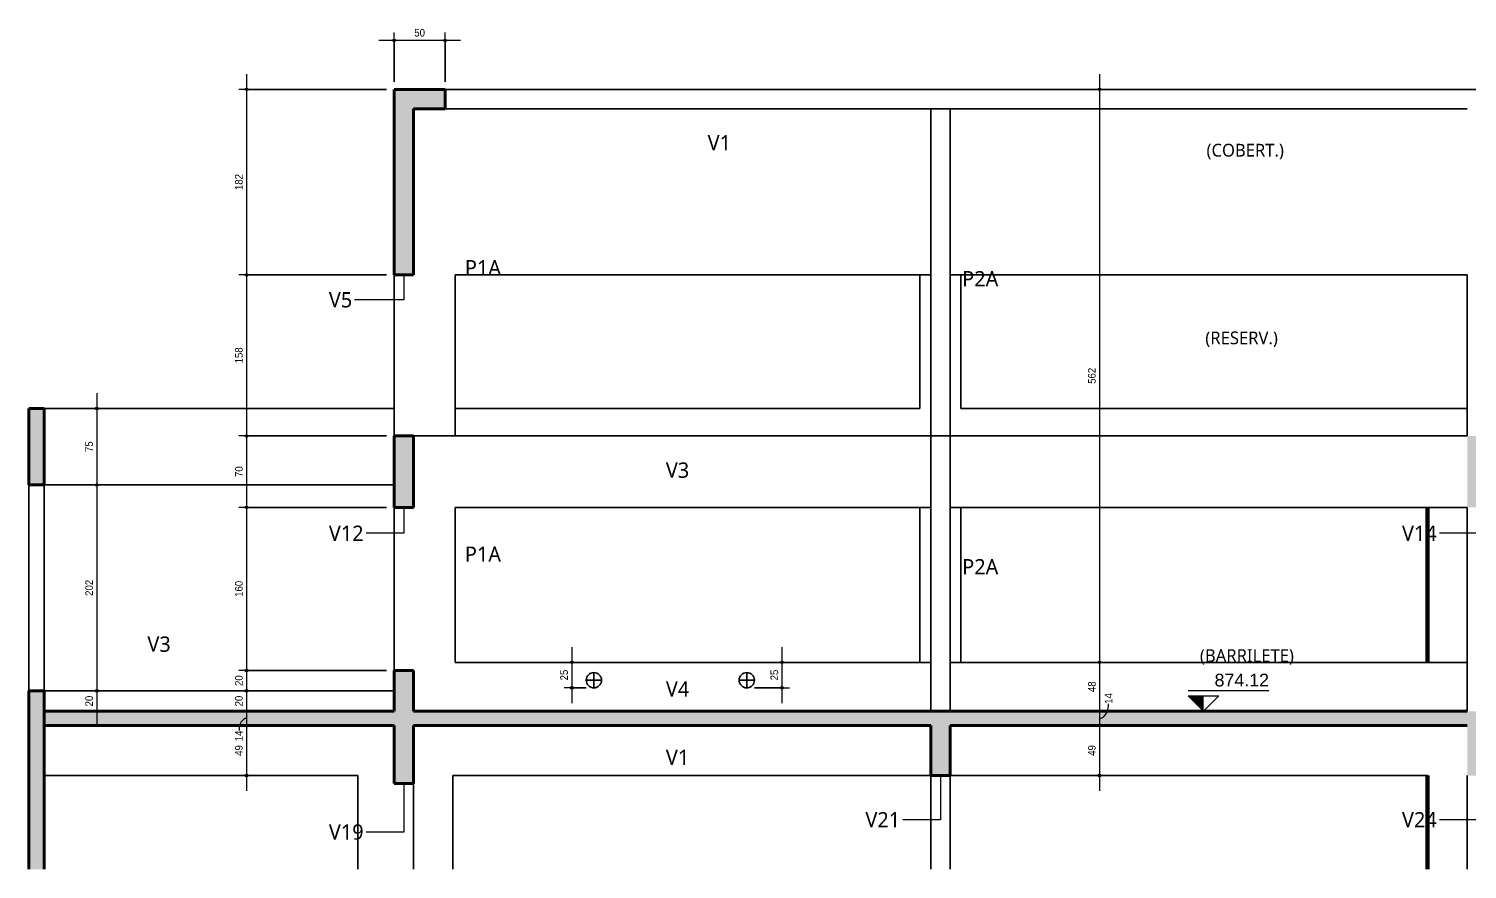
# Model space of a CAD drawing. Header units: centimetres. Extents: x -1706 to 33186, y -3196 to 88081.
# Drawn here: x 5669 to 7080, y 87257 to 88081 of the extents above; entities that cross this region are included whole.
import ezdxf

# ---------------------------------------------------------------- set-up
doc = ezdxf.new("R2010")
doc.units = ezdxf.units.CM
for name, color, linetype, lineweight in [('A-ANNO-DIMS', 7, 'Continuous', 9), ('A-ANNO-DIMS-50', 7, 'Continuous', 9), ('A-FLOR', 7, 'Continuous', 9), ('A-GENM', 7, 'Continuous', 25), ('G-ANNO-DIMS', 7, 'Continuous', 9), ('G-ANNO-TEXT', 7, 'Continuous', 9), ('S-BEAM', 7, 'Continuous', 9), ('S-BEAM-IDEN', 7, 'Continuous', 9), ('S-COLS', 7, 'Continuous', 9), ('S-COLS-IDEN', 7, 'Continuous', 9)]:
    doc.layers.add(name, color=color, linetype=linetype, lineweight=lineweight)
doc.styles.add('Arial', font='arial.ttf', dxfattribs={"width": 0.9, "height": 7.5})
doc.styles.add('Arial_1', font='arial.ttf', dxfattribs={"height": 12.5})
doc.styles.add('Gadugi', font='gadugi.ttf', dxfattribs={"height": 12.5})
doc.styles.add('Gadugi_1', font='gadugi.ttf', dxfattribs={"height": 15})
doc.dimstyles.new('PED_1_5mm_ESQ', dxfattribs={"dimscale": 30.48, "dimtxt": 7.651945, "dimasz": 0.328084, "dimexe": 0.246063, "dimexo": 0.246063, "dimgap": 0.049213, "dimtad": 1, "dimdec": 1, "dimrnd": 0.5, "dimdsep": 46, "dimtxsty": 'Arial', "dimblk1": 'DOTSMALL', "dimblk2": 'DOTSMALL', "dimsah": 1, "dimcen": 0.09, "dimdle": 0.492126, "dimazin": 0, "dimtfac": 1, "dimtdec": 4, "dimtix": 1, "dimtmove": 1, "dimatfit": 3, "dimfxl": 1, "dimtvp": 1, "dimtolj": 1, "dimtzin": 0, "dimarcsym": 2})
doc.dimstyles.new('PED_1_5mm_ESQ_1', dxfattribs={"dimscale": 30.48, "dimtxt": 7.651945, "dimasz": 0.328084, "dimexe": 0.246063, "dimexo": 0.246063, "dimgap": 0.049213, "dimtad": 1, "dimdec": 1, "dimrnd": 0.5, "dimdsep": 46, "dimtxsty": 'Arial', "dimblk1": 'DOTSMALL', "dimblk2": 'DOTSMALL', "dimsah": 1, "dimcen": 0.09, "dimdle": 0.492126, "dimazin": 0, "dimtfac": 1, "dimtdec": 4, "dimtix": 1, "dimtmove": 0, "dimatfit": 3, "dimfxl": 1, "dimtvp": 1, "dimtolj": 1, "dimtzin": 0, "dimarcsym": 2})

# ---------------------------------------------------------------- blocks, each defined once
blk = doc.blocks.new('PED_FURO_CIRCULAR_R04_2020 - 15x25-3721065-CT A 001 - CORTE A-A COBE')
at = {"layer": 'A-GENM'}
for p, q in [((-1196.8, 87442.5), (-1211.8, 87442.5)), ((-1204.3, 87435), (-1204.3, 87450))]:
    blk.add_line(p, q, dxfattribs=at)
blk = doc.blocks.new('Elevações de ponto - SIMBOLO DE NÍVEL-CORTE-2219088-CT A 001 - CORTE A-A COBE')
at = {"layer": 'G-ANNO-DIMS'}
blk.add_hatch(color=256, dxfattribs=at).paths.add_polyline_path([(-606.1, 87427), (-606.1, 87412), (-621.1, 87427)], flags=0)
for p, q in [((-542, 87432.1), (-621.1, 87432.1)), ((-606.1, 87412), (-621.1, 87427)), ((-621.1, 87427), (-591.1, 87427)), ((-591.1, 87427), (-606.1, 87412))]:
    blk.add_line(p, q, dxfattribs=at)
blk = doc.blocks.new('DIMBLOCK136-CT A 001 - CORTE A-A COBE')
at = {"layer": 'A-ANNO-DIMS-50'}
h = blk.add_hatch(color=256, dxfattribs=at)
edge = h.paths.add_edge_path(flags=0)
edge.add_arc((5882.2, 88022), 1.25, 0, 360)
h = blk.add_hatch(color=256, dxfattribs=at)
edge = h.paths.add_edge_path(flags=0)
edge.add_arc((5882.2, 87840), 1.25, 0, 360)
for p, q in [((5882.2, 88037), (5882.2, 87840)), ((6019.5, 88022), (5874.7, 88022)), ((5882.2, 88022), (6019.5, 88022)), ((6019.5, 87840), (5874.7, 87840)), ((5882.2, 87840), (6019.5, 87840))]:
    blk.add_line(p, q, dxfattribs=at)
for centre in [(5882.2, 88022), (5882.2, 87840)]:
    blk.add_circle(centre, 1.25, dxfattribs=at)
at = {"layer": 'A-ANNO-DIMS-50', "color": 0, "insert": (5870.9, 87923.2), "char_height": 7.5, "width": 18.647, "attachment_point": 1, "rotation": 90, "line_spacing_factor": 0.941778, "style": 'Arial'}
blk.add_mtext('182', dxfattribs=at)
blk = doc.blocks.new('_DotSmall')
at = {"color": 0, "linetype": 'ByBlock', "const_width": 0.5}
blk.add_lwpolyline([(-0.0625, 0, 1), (0.0625, 0, 1)], format="xyb", close=True, dxfattribs=at)
blk = doc.blocks.new('DIMBLOCK137-CT A 001 - CORTE A-A COBE')
at = {"layer": 'A-ANNO-DIMS-50'}
h = blk.add_hatch(color=256, dxfattribs=at)
edge = h.paths.add_edge_path(flags=0)
edge.add_arc((5882.2, 87840), 1.25, 0, 360)
h = blk.add_hatch(color=256, dxfattribs=at)
edge = h.paths.add_edge_path(flags=0)
edge.add_arc((5882.2, 87682), 1.25, 0, 360)
for p, q in [((6019.5, 87840), (5874.7, 87840)), ((5882.2, 87840), (5882.2, 87682)), ((5882.2, 87840), (6019.5, 87840)), ((6019.5, 87682), (5874.7, 87682)), ((5882.2, 87682), (6019.5, 87682))]:
    blk.add_line(p, q, dxfattribs=at)
for centre in [(5882.2, 87840), (5882.2, 87682)]:
    blk.add_circle(centre, 1.25, dxfattribs=at)
at = {"layer": 'A-ANNO-DIMS-50', "color": 0, "insert": (5870.9, 87753.2), "char_height": 7.5, "width": 18.647, "attachment_point": 1, "rotation": 90, "line_spacing_factor": 0.941778, "style": 'Arial'}
blk.add_mtext('158', dxfattribs=at)
blk = doc.blocks.new('DIMBLOCK138-CT A 001 - CORTE A-A COBE')
at = {"layer": 'A-ANNO-DIMS-50'}
h = blk.add_hatch(color=256, dxfattribs=at)
edge = h.paths.add_edge_path(flags=0)
edge.add_arc((5882.2, 87682), 1.25, 0, 360)
h = blk.add_hatch(color=256, dxfattribs=at)
edge = h.paths.add_edge_path(flags=0)
edge.add_arc((5882.2, 87612), 1.25, 0, 360)
for p, q in [((6019.5, 87682), (5874.7, 87682)), ((5882.2, 87682), (5882.2, 87612)), ((5882.2, 87682), (6019.5, 87682)), ((6019.5, 87612), (5874.7, 87612)), ((5882.2, 87612), (6019.5, 87612))]:
    blk.add_line(p, q, dxfattribs=at)
for centre in [(5882.2, 87682), (5882.2, 87612)]:
    blk.add_circle(centre, 1.25, dxfattribs=at)
at = {"layer": 'A-ANNO-DIMS-50', "color": 0, "insert": (5870.9, 87641.8), "char_height": 7.5, "width": 12.431, "attachment_point": 1, "rotation": 90, "line_spacing_factor": 0.941778, "style": 'Arial'}
blk.add_mtext('70', dxfattribs=at)
blk = doc.blocks.new('DIMBLOCK139-CT A 001 - CORTE A-A COBE')
at = {"layer": 'A-ANNO-DIMS-50'}
h = blk.add_hatch(color=256, dxfattribs=at)
edge = h.paths.add_edge_path(flags=0)
edge.add_arc((5882.2, 87612), 1.25, 0, 360)
h = blk.add_hatch(color=256, dxfattribs=at)
edge = h.paths.add_edge_path(flags=0)
edge.add_arc((5882.2, 87452), 1.25, 0, 360)
for p, q in [((6019.5, 87612), (5874.7, 87612)), ((5882.2, 87612), (5882.2, 87452)), ((5882.2, 87612), (6019.5, 87612)), ((6019.5, 87452), (5874.7, 87452)), ((5882.2, 87452), (6019.5, 87452))]:
    blk.add_line(p, q, dxfattribs=at)
for centre in [(5882.2, 87612), (5882.2, 87452)]:
    blk.add_circle(centre, 1.25, dxfattribs=at)
at = {"layer": 'A-ANNO-DIMS-50', "color": 0, "insert": (5870.9, 87524.2), "char_height": 7.5, "width": 18.647, "attachment_point": 1, "rotation": 90, "line_spacing_factor": 0.941778, "style": 'Arial'}
blk.add_mtext('160', dxfattribs=at)
blk = doc.blocks.new('DIMBLOCK140-CT A 001 - CORTE A-A COBE')
at = {"layer": 'A-ANNO-DIMS-50'}
h = blk.add_hatch(color=256, dxfattribs=at)
edge = h.paths.add_edge_path(flags=0)
edge.add_arc((5882.2, 87452), 1.25, 0, 360)
h = blk.add_hatch(color=256, dxfattribs=at)
edge = h.paths.add_edge_path(flags=0)
edge.add_arc((5882.2, 87432), 1.25, 0, 360)
for p, q in [((6019.5, 87452), (5874.7, 87452)), ((5882.2, 87452), (5882.2, 87432)), ((5882.2, 87452), (6019.5, 87452)), ((5876.5, 87432), (5889.7, 87432)), ((5882.2, 87432), (5876.5, 87432))]:
    blk.add_line(p, q, dxfattribs=at)
for centre in [(5882.2, 87452), (5882.2, 87432)]:
    blk.add_circle(centre, 1.25, dxfattribs=at)
at = {"layer": 'A-ANNO-DIMS-50', "color": 0, "insert": (5870.9, 87436.8), "char_height": 7.5, "width": 12.431, "attachment_point": 1, "rotation": 90, "line_spacing_factor": 0.941778, "style": 'Arial'}
blk.add_mtext('20', dxfattribs=at)
blk = doc.blocks.new('DIMBLOCK141-CT A 001 - CORTE A-A COBE')
at = {"layer": 'A-ANNO-DIMS-50'}
h = blk.add_hatch(color=256, dxfattribs=at)
edge = h.paths.add_edge_path(flags=0)
edge.add_arc((5882.2, 87432), 1.25, 0, 360)
h = blk.add_hatch(color=256, dxfattribs=at)
edge = h.paths.add_edge_path(flags=0)
edge.add_arc((5882.2, 87412), 1.25, 0, 360)
for p, q in [((5876.5, 87432), (5889.7, 87432)), ((5882.2, 87432), (5876.5, 87432)), ((5882.2, 87432), (5882.2, 87412)), ((5876.5, 87412), (5889.7, 87412)), ((5882.2, 87412), (5876.5, 87412))]:
    blk.add_line(p, q, dxfattribs=at)
for centre in [(5882.2, 87432), (5882.2, 87412)]:
    blk.add_circle(centre, 1.25, dxfattribs=at)
at = {"layer": 'A-ANNO-DIMS-50', "color": 0, "insert": (5870.9, 87416.8), "char_height": 7.5, "width": 12.431, "attachment_point": 1, "rotation": 90, "line_spacing_factor": 0.941778, "style": 'Arial'}
blk.add_mtext('20', dxfattribs=at)
blk = doc.blocks.new('DIMBLOCK142-CT A 001 - CORTE A-A COBE')
at = {"layer": 'A-ANNO-DIMS-50'}
h = blk.add_hatch(color=256, dxfattribs=at)
edge = h.paths.add_edge_path(flags=0)
edge.add_arc((5882.2, 87412), 1.25, 0, 360)
h = blk.add_hatch(color=256, dxfattribs=at)
edge = h.paths.add_edge_path(flags=0)
edge.add_arc((5882.2, 87398), 1.25, 0, 360)
for p, q in [((5876.5, 87412), (5889.7, 87412)), ((5882.2, 87412), (5876.5, 87412)), ((5882.2, 87412), (5882.2, 87398)), ((5876.5, 87398), (5889.7, 87398)), ((5882.2, 87398), (5876.5, 87398))]:
    blk.add_line(p, q, dxfattribs=at)
for centre in [(5882.2, 87412), (5882.2, 87398)]:
    blk.add_circle(centre, 1.25, dxfattribs=at)
blk.add_ellipse((5882.2, 87393), major_axis=(0, 12), ratio=0.614246, start_param=0, end_param=1.570796, dxfattribs=at)
at = {"layer": 'A-ANNO-DIMS-50', "color": 0, "insert": (5870.9, 87382.6), "char_height": 7.5, "width": 12.431, "attachment_point": 1, "rotation": 90, "line_spacing_factor": 0.941778, "style": 'Arial'}
blk.add_mtext('14', dxfattribs=at)
blk = doc.blocks.new('DIMBLOCK143-CT A 001 - CORTE A-A COBE')
at = {"layer": 'A-ANNO-DIMS-50'}
h = blk.add_hatch(color=256, dxfattribs=at)
edge = h.paths.add_edge_path(flags=0)
edge.add_arc((5882.2, 87398), 1.25, 0, 360)
h = blk.add_hatch(color=256, dxfattribs=at)
edge = h.paths.add_edge_path(flags=0)
edge.add_arc((5882.2, 87349), 1.25, 0, 360)
for p, q in [((5876.5, 87398), (5889.7, 87398)), ((5882.2, 87398), (5876.5, 87398)), ((5882.2, 87398), (5882.2, 87334)), ((5876.5, 87349), (5889.7, 87349)), ((5882.2, 87349), (5876.5, 87349))]:
    blk.add_line(p, q, dxfattribs=at)
for centre in [(5882.2, 87398), (5882.2, 87349)]:
    blk.add_circle(centre, 1.25, dxfattribs=at)
at = {"layer": 'A-ANNO-DIMS-50', "color": 0, "insert": (5870.9, 87368.3), "char_height": 7.5, "width": 12.431, "attachment_point": 1, "rotation": 90, "line_spacing_factor": 0.941778, "style": 'Arial'}
blk.add_mtext('49', dxfattribs=at)
blk = doc.blocks.new('DIMBLOCK144-CT A 001 - CORTE A-A COBE')
at = {"layer": 'A-ANNO-DIMS-50'}
h = blk.add_hatch(color=256, dxfattribs=at)
edge = h.paths.add_edge_path(flags=0)
edge.add_arc((6719.1, 88022), 1.25, 0, 360)
h = blk.add_hatch(color=256, dxfattribs=at)
edge = h.paths.add_edge_path(flags=0)
edge.add_arc((6719.1, 87460), 1.25, 0, 360)
for p, q in [((6719.1, 88037), (6719.1, 87460)), ((8250, 88022), (6711.6, 88022)), ((6719.1, 88022), (8250, 88022)), ((6713.4, 87460), (6726.6, 87460)), ((6719.1, 87460), (6713.4, 87460))]:
    blk.add_line(p, q, dxfattribs=at)
for centre in [(6719.1, 88022), (6719.1, 87460)]:
    blk.add_circle(centre, 1.25, dxfattribs=at)
at = {"layer": 'A-ANNO-DIMS-50', "color": 0, "insert": (6707.9, 87733.2), "char_height": 7.5, "width": 18.647, "attachment_point": 1, "rotation": 90, "line_spacing_factor": 0.941778, "style": 'Arial'}
blk.add_mtext('562', dxfattribs=at)
blk = doc.blocks.new('DIMBLOCK145-CT A 001 - CORTE A-A COBE')
at = {"layer": 'A-ANNO-DIMS-50'}
h = blk.add_hatch(color=256, dxfattribs=at)
edge = h.paths.add_edge_path(flags=0)
edge.add_arc((6719.1, 87460), 1.25, 0, 360)
h = blk.add_hatch(color=256, dxfattribs=at)
edge = h.paths.add_edge_path(flags=0)
edge.add_arc((6719.1, 87412), 1.25, 0, 360)
for p, q in [((6713.4, 87460), (6726.6, 87460)), ((6719.1, 87460), (6713.4, 87460)), ((6719.1, 87460), (6719.1, 87412)), ((6713.4, 87412), (6726.6, 87412)), ((6719.1, 87412), (6713.4, 87412))]:
    blk.add_line(p, q, dxfattribs=at)
for centre in [(6719.1, 87460), (6719.1, 87412)]:
    blk.add_circle(centre, 1.25, dxfattribs=at)
at = {"layer": 'A-ANNO-DIMS-50', "color": 0, "insert": (6707.9, 87430.8), "char_height": 7.5, "width": 12.431, "attachment_point": 1, "rotation": 90, "line_spacing_factor": 0.941778, "style": 'Arial'}
blk.add_mtext('48', dxfattribs=at)
blk = doc.blocks.new('DIMBLOCK146-CT A 001 - CORTE A-A COBE')
at = {"layer": 'A-ANNO-DIMS-50'}
h = blk.add_hatch(color=256, dxfattribs=at)
edge = h.paths.add_edge_path(flags=0)
edge.add_arc((6719.1, 87412), 1.25, 0, 360)
h = blk.add_hatch(color=256, dxfattribs=at)
edge = h.paths.add_edge_path(flags=0)
edge.add_arc((6719.1, 87398), 1.25, 0, 360)
for p, q in [((6713.4, 87412), (6726.6, 87412)), ((6719.1, 87412), (6713.4, 87412)), ((6719.1, 87412), (6719.1, 87398)), ((6713.4, 87398), (6726.6, 87398)), ((6719.1, 87398), (6713.4, 87398))]:
    blk.add_line(p, q, dxfattribs=at)
for centre in [(6719.1, 87412), (6719.1, 87398)]:
    blk.add_circle(centre, 1.25, dxfattribs=at)
blk.add_ellipse((6719.1, 87419.3), major_axis=(0, 14.3), ratio=0.63029, start_param=3.141593, end_param=4.712389, dxfattribs=at)
at = {"layer": 'A-ANNO-DIMS-50', "color": 0, "insert": (6724.3, 87419.3), "char_height": 7.5, "width": 12.431, "attachment_point": 1, "rotation": 90, "line_spacing_factor": 0.941778, "style": 'Arial'}
blk.add_mtext('14', dxfattribs=at)
blk = doc.blocks.new('DIMBLOCK147-CT A 001 - CORTE A-A COBE')
at = {"layer": 'A-ANNO-DIMS-50'}
h = blk.add_hatch(color=256, dxfattribs=at)
edge = h.paths.add_edge_path(flags=0)
edge.add_arc((6719.1, 87398), 1.25, 0, 360)
h = blk.add_hatch(color=256, dxfattribs=at)
edge = h.paths.add_edge_path(flags=0)
edge.add_arc((6719.1, 87349), 1.25, 0, 360)
for p, q in [((6713.4, 87398), (6726.6, 87398)), ((6719.1, 87398), (6713.4, 87398)), ((6719.1, 87398), (6719.1, 87334)), ((6713.4, 87349), (6726.6, 87349)), ((6719.1, 87349), (6713.4, 87349))]:
    blk.add_line(p, q, dxfattribs=at)
for centre in [(6719.1, 87398), (6719.1, 87349)]:
    blk.add_circle(centre, 1.25, dxfattribs=at)
at = {"layer": 'A-ANNO-DIMS-50', "color": 0, "insert": (6707.9, 87368.3), "char_height": 7.5, "width": 12.431, "attachment_point": 1, "rotation": 90, "line_spacing_factor": 0.941778, "style": 'Arial'}
blk.add_mtext('49', dxfattribs=at)
blk = doc.blocks.new('DIMBLOCK162-CT A 001 - CORTE A-A COBE')
at = {"layer": 'A-ANNO-DIMS-50'}
h = blk.add_hatch(color=256, dxfattribs=at)
edge = h.paths.add_edge_path(flags=0)
edge.add_arc((5735.2, 87709), 1.25, 0, 360)
h = blk.add_hatch(color=256, dxfattribs=at)
edge = h.paths.add_edge_path(flags=0)
edge.add_arc((5735.2, 87634), 1.25, 0, 360)
for p, q in [((5735.2, 87724), (5735.2, 87634)), ((5691, 87709), (5742.7, 87709)), ((5735.2, 87709), (5691, 87709)), ((5691, 87634), (5742.7, 87634)), ((5735.2, 87634), (5691, 87634))]:
    blk.add_line(p, q, dxfattribs=at)
for centre in [(5735.2, 87709), (5735.2, 87634)]:
    blk.add_circle(centre, 1.25, dxfattribs=at)
at = {"layer": 'A-ANNO-DIMS-50', "color": 0, "insert": (5724, 87666.3), "char_height": 7.5, "width": 12.431, "attachment_point": 1, "rotation": 90, "line_spacing_factor": 0.941778, "style": 'Arial'}
blk.add_mtext('75', dxfattribs=at)
blk = doc.blocks.new('DIMBLOCK163-CT A 001 - CORTE A-A COBE')
at = {"layer": 'A-ANNO-DIMS-50'}
h = blk.add_hatch(color=256, dxfattribs=at)
edge = h.paths.add_edge_path(flags=0)
edge.add_arc((5735.2, 87634), 1.25, 0, 360)
h = blk.add_hatch(color=256, dxfattribs=at)
edge = h.paths.add_edge_path(flags=0)
edge.add_arc((5735.2, 87432), 1.25, 0, 360)
for p, q in [((5691, 87634), (5742.7, 87634)), ((5735.2, 87634), (5691, 87634)), ((5735.2, 87634), (5735.2, 87432)), ((5691, 87432), (5742.7, 87432)), ((5735.2, 87432), (5691, 87432))]:
    blk.add_line(p, q, dxfattribs=at)
for centre in [(5735.2, 87634), (5735.2, 87432)]:
    blk.add_circle(centre, 1.25, dxfattribs=at)
at = {"layer": 'A-ANNO-DIMS-50', "color": 0, "insert": (5724, 87525.2), "char_height": 7.5, "width": 18.647, "attachment_point": 1, "rotation": 90, "line_spacing_factor": 0.941778, "style": 'Arial'}
blk.add_mtext('202', dxfattribs=at)
blk = doc.blocks.new('DIMBLOCK164-CT A 001 - CORTE A-A COBE')
at = {"layer": 'A-ANNO-DIMS-50'}
h = blk.add_hatch(color=256, dxfattribs=at)
edge = h.paths.add_edge_path(flags=0)
edge.add_arc((5735.2, 87432), 1.25, 0, 360)
h = blk.add_hatch(color=256, dxfattribs=at)
edge = h.paths.add_edge_path(flags=0)
edge.add_arc((5735.2, 87412), 1.25, 0, 360)
for p, q in [((5691, 87432), (5742.7, 87432)), ((5735.2, 87432), (5691, 87432)), ((5735.2, 87432), (5735.2, 87397)), ((5729.5, 87412), (5742.7, 87412)), ((5735.2, 87412), (5729.5, 87412))]:
    blk.add_line(p, q, dxfattribs=at)
for centre in [(5735.2, 87432), (5735.2, 87412)]:
    blk.add_circle(centre, 1.25, dxfattribs=at)
at = {"layer": 'A-ANNO-DIMS-50', "color": 0, "insert": (5724, 87416.8), "char_height": 7.5, "width": 12.431, "attachment_point": 1, "rotation": 90, "line_spacing_factor": 0.941778, "style": 'Arial'}
blk.add_mtext('20', dxfattribs=at)
blk = doc.blocks.new('DIMBLOCK168-CT A 001 - CORTE A-A COBE')
at = {"layer": 'A-ANNO-DIMS-50'}
h = blk.add_hatch(color=256, dxfattribs=at)
edge = h.paths.add_edge_path(flags=0)
edge.add_arc((6027, 88070.1), 1.25, 0, 360)
h = blk.add_hatch(color=256, dxfattribs=at)
edge = h.paths.add_edge_path(flags=0)
edge.add_arc((6077, 88070.1), 1.25, 0, 360)
for p, q in [((6027, 88029.5), (6027, 88077.6)), ((6077, 88029.5), (6077, 88077.6)), ((6012, 88070.1), (6092, 88070.1)), ((6027, 88070.1), (6027, 88029.5)), ((6077, 88070.1), (6077, 88029.5))]:
    blk.add_line(p, q, dxfattribs=at)
for centre in [(6027, 88070.1), (6077, 88070.1)]:
    blk.add_circle(centre, 1.25, dxfattribs=at)
at = {"layer": 'A-ANNO-DIMS-50', "color": 0, "insert": (6046.8, 88081.3), "char_height": 7.5, "width": 12.431, "attachment_point": 1, "line_spacing_factor": 0.941778, "style": 'Arial'}
blk.add_mtext('50', dxfattribs=at)
blk = doc.blocks.new('DIMBLOCK169-CT A 001 - CORTE A-A COBE')
at = {"layer": 'A-ANNO-DIMS-50'}
h = blk.add_hatch(color=256, dxfattribs=at)
edge = h.paths.add_edge_path(flags=0)
edge.add_arc((6201.3, 87460), 1.25, 0, 360)
h = blk.add_hatch(color=256, dxfattribs=at)
edge = h.paths.add_edge_path(flags=0)
edge.add_arc((6201.3, 87435), 1.25, 0, 360)
for p, q in [((6201.3, 87475), (6201.3, 87420)), ((6195.5, 87460), (6208.8, 87460)), ((6201.3, 87460), (6195.5, 87460)), ((6215.5, 87435), (6193.8, 87435)), ((6201.3, 87435), (6215.5, 87435))]:
    blk.add_line(p, q, dxfattribs=at)
for centre in [(6201.3, 87460), (6201.3, 87435)]:
    blk.add_circle(centre, 1.25, dxfattribs=at)
at = {"layer": 'A-ANNO-DIMS-50', "color": 0, "insert": (6190, 87442.3), "char_height": 7.5, "width": 12.431, "attachment_point": 1, "rotation": 90, "line_spacing_factor": 0.941778, "style": 'Arial'}
blk.add_mtext('25', dxfattribs=at)
blk = doc.blocks.new('DIMBLOCK170-CT A 001 - CORTE A-A COBE')
at = {"layer": 'A-ANNO-DIMS-50'}
h = blk.add_hatch(color=256, dxfattribs=at)
edge = h.paths.add_edge_path(flags=0)
edge.add_arc((6407.6, 87460), 1.25, 0, 360)
h = blk.add_hatch(color=256, dxfattribs=at)
edge = h.paths.add_edge_path(flags=0)
edge.add_arc((6407.6, 87435), 1.25, 0, 360)
for p, q in [((6407.6, 87475), (6407.6, 87420)), ((6401.8, 87460), (6415.1, 87460)), ((6407.6, 87460), (6401.8, 87460)), ((6380.5, 87435), (6415.1, 87435)), ((6407.6, 87435), (6380.5, 87435))]:
    blk.add_line(p, q, dxfattribs=at)
for centre in [(6407.6, 87460), (6407.6, 87435)]:
    blk.add_circle(centre, 1.25, dxfattribs=at)
at = {"layer": 'A-ANNO-DIMS-50', "color": 0, "insert": (6396.3, 87442.3), "char_height": 7.5, "width": 12.431, "attachment_point": 1, "rotation": 90, "line_spacing_factor": 0.941778, "style": 'Arial'}
blk.add_mtext('25', dxfattribs=at)

msp = doc.modelspace()

# ---------------------------------------------------------------- hatches: boundary and pattern name
at = {"layer": 'A-FLOR', "lineweight": 25, "true_color": 0xa6a6a6}
for points in [[(5683.51, 87398), (6027, 87398), (6027, 87412), (5683.51, 87412)], [(6472.51, 87398), (6553.5, 87398), (6553.5, 87412), (6046, 87412), (6046, 87398), (6365.6, 87398)], [(6793.24, 87398), (7080, 87398), (7080, 87412), (6572.5, 87412), (6572.5, 87398), (6579.42, 87398)]]:
    msp.add_hatch(color=253, dxfattribs=at).paths.add_polyline_path(points, flags=0)
at = {"layer": 'S-BEAM', "true_color": 0xa6a6a6}
for points in [[(6027, 87840), (6046, 87840), (6046, 88022), (6027, 88022), (6027, 88003)], [(6046, 88003), (6077, 88003), (6077, 88022), (6046, 88022)], [(5668.51, 87634), (5683.51, 87634), (5683.51, 87709), (5668.51, 87709)], [(6046, 87612), (6046, 87682), (6027, 87682), (6027, 87612)], [(7080, 87612), (7099, 87612), (7099, 87682), (7080, 87682), (7080, 87634)], [(6027, 87341), (6046, 87341), (6046, 87452), (6027, 87452), (6027, 87343.78)], [(6572.5, 87349), (6572.5, 87412), (6553.5, 87412), (6553.5, 87349)], [(7099, 87349), (7099, 87412), (7080, 87412), (7080, 87349)]]:
    msp.add_hatch(color=253, dxfattribs=at).paths.add_polyline_path(points, flags=0)
at = {"layer": 'S-COLS', "true_color": 0xa6a6a6}
msp.add_hatch(color=253, dxfattribs=at).paths.add_polyline_path([(5683.51, 87257.08), (5683.51, 87432), (5668.51, 87432), (5668.51, 87257.08)], flags=0)

# ---------------------------------------------------------------- linework, layer by layer
at = {"layer": 'A-FLOR', "lineweight": 50}
for p, q in [((6027, 87412), (5683.51, 87412)), ((5683.51, 87412), (5683.51, 87398)), ((6553.5, 87412), (6046, 87412)), ((7080, 87412), (6572.5, 87412)), ((5683.51, 87398), (6027, 87398)), ((6046, 87398), (6553.5, 87398)), ((6572.5, 87398), (7080, 87398))]:
    msp.add_line(p, q, dxfattribs=at)
at = {"layer": 'S-BEAM', "lineweight": 50}
for p, q in [((6046, 88022), (6027, 88022)), ((6027, 88022), (6027, 87840)), ((6077, 88022), (6046, 88022)), ((6077, 88003), (6077, 88022)), ((6046, 87840), (6046, 88003)), ((6046, 88003), (6077, 88003)), ((6027, 87840), (6046, 87840)), ((5683.51, 87709), (5668.51, 87709)), ((5668.51, 87709), (5668.51, 87634)), ((5683.51, 87634), (5683.51, 87709)), ((6046, 87682), (6027, 87682)), ((6027, 87682), (6027, 87612)), ((6046, 87612), (6046, 87682)), ((5668.51, 87634), (5683.51, 87634)), ((6027, 87612), (6046, 87612)), ((6046, 87452), (6027, 87452)), ((6027, 87452), (6027, 87412)), ((6046, 87412), (6046, 87452)), ((6572.5, 87412), (6553.5, 87412)), ((6027, 87398), (6027, 87341)), ((6046, 87341), (6046, 87398)), ((6553.5, 87398), (6553.5, 87349)), ((6572.5, 87349), (6572.5, 87398)), ((6553.5, 87349), (6572.5, 87349)), ((6027, 87341), (6046, 87341))]:
    msp.add_line(p, q, dxfattribs=at)
at = {"layer": 'S-BEAM', "lineweight": 25}
for p, q in [((6077, 88022), (7080, 88022)), ((7080, 88003), (6077, 88003)), ((6553.5, 87840), (6087, 87840)), ((7080, 87840), (6572.5, 87840)), ((5683.51, 87709), (6027, 87709)), ((6027, 87682), (6027, 87709)), ((6087, 87709), (6543, 87709)), ((6583, 87709), (7080, 87709)), ((6087, 87682), (6553.5, 87682)), ((6572.5, 87682), (7080, 87682)), ((5683.51, 87634), (6027, 87634)), ((6087, 87612), (6553.5, 87612)), ((6572.5, 87612), (7080, 87612)), ((6553.5, 87460), (6087, 87460)), ((6572.5, 87460), (7080, 87460)), ((5683.51, 87432), (5991.25, 87432)), ((5683.51, 87349), (5991.25, 87349)), ((6084.75, 87349), (6553.5, 87349)), ((6572.5, 87349), (7041.25, 87349))]:
    msp.add_line(p, q, dxfattribs=at)
for centre, start, end in [((6223.03, 87442.5), 90, 270), ((6223.03, 87442.5), 270, 90), ((6373.03, 87442.5), 90, 270), ((6373.03, 87442.5), 270, 90)]:
    msp.add_arc(centre, 7.5, start, end, dxfattribs=at)
at = {"layer": 'S-BEAM-IDEN'}
for p, q in [((6036.5, 87840), (6036.5, 87815.56)), ((6036.5, 87815.56), (5988.14, 87815.56)), ((6036.5, 87612), (6036.5, 87586.56)), ((6036.5, 87586.56), (5999.69, 87586.56)), ((7089.5, 87586.56), (7052.69, 87586.56)), ((6563, 87349), (6563, 87305.56)), ((6036.5, 87341), (6036.5, 87293.56)), ((6563, 87305.56), (6526.19, 87305.56)), ((7089.5, 87305.56), (7052.69, 87305.56)), ((6036.5, 87293.56), (5999.69, 87293.56))]:
    msp.add_line(p, q, dxfattribs=at)
at = {"layer": 'S-COLS', "lineweight": 25}
for p, q in [((6553.5, 88003), (6553.5, 87682)), ((6572.5, 88003), (6572.5, 87682)), ((6027, 87840), (6027, 87682)), ((6087, 87840), (6087, 87682)), ((6543, 87840), (6543, 87709)), ((6583, 87840), (6583, 87709)), ((7080, 87840), (7080, 87682)), ((6087, 87682), (6046, 87682)), ((6046, 87682), (6087, 87682)), ((6572.5, 87682), (6553.5, 87682)), ((6553.5, 87682), (6553.5, 87412)), ((6572.5, 87682), (6553.5, 87682)), ((6572.5, 87682), (6572.5, 87412)), ((5668.51, 87634), (5668.51, 87432)), ((5683.51, 87432), (5683.51, 87634)), ((6027, 87612), (6027, 87452)), ((6087, 87612), (6087, 87460)), ((6543, 87612), (6543, 87460)), ((6583, 87612), (6583, 87460)), ((7080, 87412), (7080, 87612)), ((6027, 87432), (5991.25, 87432)), ((5991.25, 87257.08), (5991.25, 87349)), ((6084.75, 87349), (6084.75, 87257.08)), ((6553.5, 87349), (6553.5, 87257.08)), ((6572.5, 87349), (6572.5, 87257.08)), ((7041.25, 87349), (7041.25, 87257.08)), ((7080, 87349), (7080, 87257.08)), ((6046, 87341), (6046, 87257.08))]:
    msp.add_line(p, q, dxfattribs=at)
at = {"layer": 'S-COLS', "color": 190, "lineweight": 70, "true_color": 0x8000ff}
for p, q in [((7041.02, 87460), (7041.02, 87612)), ((7041.02, 87257.08), (7041.02, 87349))]:
    msp.add_line(p, q, dxfattribs=at)
at = {"layer": 'S-COLS', "lineweight": 50}
for p, q in [((5683.51, 87432), (5668.51, 87432)), ((5668.51, 87432), (5668.51, 87257.08)), ((5683.51, 87257.08), (5683.51, 87432))]:
    msp.add_line(p, q, dxfattribs=at)

# ---------------------------------------------------------------- block references
at = {"layer": 'A-GENM'}
for p in [(7427.37, 0), (7577.37, 0)]:
    msp.add_blockref('PED_FURO_CIRCULAR_R04_2020 - 15x25-3721065-CT A 001 - CORTE A-A COBE', p, dxfattribs=at)
at = {"layer": 'G-ANNO-DIMS'}
msp.add_blockref('Elevações de ponto - SIMBOLO DE NÍVEL-CORTE-2219088-CT A 001 - CORTE A-A COBE', (7427.37, 0), dxfattribs=at)

# ---------------------------------------------------------------- texts
at = {"layer": 'G-ANNO-DIMS', "insert": (6832.07, 87448.82), "char_height": 12.5, "width": 63.9697, "attachment_point": 1, "line_spacing_factor": 0.941778, "style": 'Arial_1'}
msp.add_mtext('874.12', dxfattribs=at)
at = {"layer": 'G-ANNO-TEXT', "char_height": 12.5, "attachment_point": 1, "style": 'Gadugi'}
for s, insert, width in [('(COBERT.)', (6824.18, 87968.57), 93.3966), ('(RESERV.)', (6823.01, 87784.48), 88.9873), ('(BARRILETE)', (6817.72, 87472.87), 112.6371)]:
    msp.add_mtext(s, dxfattribs=dict(at, insert=insert, width=width))
at = {"layer": 'S-BEAM-IDEN', "char_height": 15, "attachment_point": 1, "style": 'Gadugi_1'}
for s, insert, width in [('V1', (6334.68, 87977.09), 30.0633), ('V5', (5962.99, 87823.11), 30.0633), ('V3', (6293.68, 87656.03), 30.0633), ('V12', (5962.99, 87594.11), 44.0928), ('V14', (7015.99, 87594.11), 44.0928), ('V3', (5784.93, 87485.35), 30.0633), ('V4', (6293.68, 87441.4), 30.0633), ('V1', (6293.68, 87374.28), 30.0633), ('V19', (5962.99, 87301.11), 44.0928), ('V21', (6489.49, 87313.11), 44.0928), ('V24', (7015.99, 87313.11), 44.0928)]:
    msp.add_mtext(s, dxfattribs=dict(at, insert=insert, width=width))
at = {"layer": 'S-COLS-IDEN', "char_height": 15, "width": 44.8945, "attachment_point": 1, "style": 'Gadugi_1'}
for s, insert in [('P1A', (6096.44, 87854.6)), ('P2A', (6584.44, 87843.76)), ('P1A', (6096.44, 87573.6)), ('P2A', (6584.44, 87561.26))]:
    msp.add_mtext(s, dxfattribs=dict(at, insert=insert))

# ---------------------------------------------------------------- dimensions: what is measured, and where the dimension line sits
at = {"layer": 'A-ANNO-DIMS'}
dim = msp.add_linear_dim(base=(6077, 88070.06), p1=(6027, 88022), p2=(6077, 88022), dimstyle='PED_1_5mm_ESQ_1', override={"dimpost": '<>', "dimfxl": 50}, dxfattribs=at)
dim.commit()
dim.dimension.update_dxf_attribs({"geometry": 'DIMBLOCK168-CT A 001 - CORTE A-A COBE', "text_midpoint": (6052, 88075.39)})
for base, p1, p2, override, picture, middle in [((5882.19, 87840), (6027, 88022), (6027, 87840), {"dimpost": '<>', "dimfxl": 182}, 'DIMBLOCK136-CT A 001 - CORTE A-A COBE', (5876.86, 87931)), ((6719.14, 87460), (8257.52, 88022), (6720.91, 87460), {"dimpost": '<>', "dimfxl": 1636.157809}, 'DIMBLOCK144-CT A 001 - CORTE A-A COBE', (6713.81, 87741)), ((5882.19, 87682), (6027, 87840), (6027, 87682), {"dimpost": '<>', "dimfxl": 158.004}, 'DIMBLOCK137-CT A 001 - CORTE A-A COBE', (5876.86, 87761)), ((5735.22, 87634), (5683.51, 87709), (5683.51, 87634), {"dimpost": '<>', "dimfxl": 75}, 'DIMBLOCK162-CT A 001 - CORTE A-A COBE', (5729.9, 87671.5)), ((5882.19, 87612), (6027, 87682), (6027, 87612), {"dimpost": '<>', "dimfxl": 70}, 'DIMBLOCK138-CT A 001 - CORTE A-A COBE', (5876.86, 87647)), ((5735.22, 87432), (5683.51, 87634), (5683.51, 87432), {"dimpost": '<>', "dimfxl": 201.996}, 'DIMBLOCK163-CT A 001 - CORTE A-A COBE', (5729.89, 87533)), ((5882.19, 87452), (6027, 87612), (6027, 87452), {"dimpost": '<>', "dimfxl": 159.996}, 'DIMBLOCK139-CT A 001 - CORTE A-A COBE', (5876.86, 87532)), ((6201.27, 87435), (6203.04, 87460), (6223.03, 87435), {"dimpost": '<>', "dimfxl": 32.011846}, 'DIMBLOCK169-CT A 001 - CORTE A-A COBE', (6195.94, 87447.5)), ((6407.58, 87435), (6409.34, 87460), (6373.03, 87435), {"dimpost": '<>', "dimfxl": 44.084912}, 'DIMBLOCK170-CT A 001 - CORTE A-A COBE', (6402.25, 87447.5)), ((6719.14, 87412), (6720.91, 87460), (6720.91, 87412), {"dimpost": '<>', "dimfxl": 48}, 'DIMBLOCK145-CT A 001 - CORTE A-A COBE', (6713.81, 87436)), ((5882.19, 87432), (6027, 87452), (5883.95, 87432), {"dimpost": '<>', "dimfxl": 144.442745}, 'DIMBLOCK140-CT A 001 - CORTE A-A COBE', (5876.86, 87442)), ((5735.22, 87412), (5683.51, 87432), (5736.99, 87412), {"dimpost": '<>', "dimfxl": 57.094768}, 'DIMBLOCK164-CT A 001 - CORTE A-A COBE', (5729.89, 87422)), ((5882.19, 87412), (5883.95, 87432), (5883.95, 87412), {"dimpost": '<>', "dimfxl": 20}, 'DIMBLOCK141-CT A 001 - CORTE A-A COBE', (5876.86, 87422)), ((5882.19, 87349), (5883.95, 87398), (5883.95, 87349), {"dimpost": '<>', "dimfxl": 49}, 'DIMBLOCK143-CT A 001 - CORTE A-A COBE', (5876.86, 87373.5)), ((6719.14, 87349), (6720.91, 87398), (6720.91, 87349), {"dimpost": '<>', "dimfxl": 49}, 'DIMBLOCK147-CT A 001 - CORTE A-A COBE', (6713.81, 87373.5))]:
    dim = msp.add_linear_dim(base=base, p1=p1, p2=p2, angle=90, dimstyle='PED_1_5mm_ESQ_1', override=override, dxfattribs=at)
    dim.commit()
    dim.dimension.update_dxf_attribs({"geometry": picture, "text_midpoint": middle})
for base, p1, p2, picture, middle in [((6719.14, 87398), (6720.91, 87412), (6720.91, 87398), 'DIMBLOCK146-CT A 001 - CORTE A-A COBE', (6729.29, 87425.5)), ((5882.19, 87398), (5883.95, 87412), (5883.95, 87398), 'DIMBLOCK142-CT A 001 - CORTE A-A COBE', (5875.95, 87388.84))]:
    dim = msp.add_linear_dim(base=base, p1=p1, p2=p2, angle=90, dimstyle='PED_1_5mm_ESQ', override={"dimpost": '<>', "dimfxl": 14}, dxfattribs=at)
    dim.commit()
    dim.dimension.update_dxf_attribs({"geometry": picture, "text_midpoint": middle, "dimtype": 160, "text_rotation": 90})

doc.saveas('drawing.dxf')
